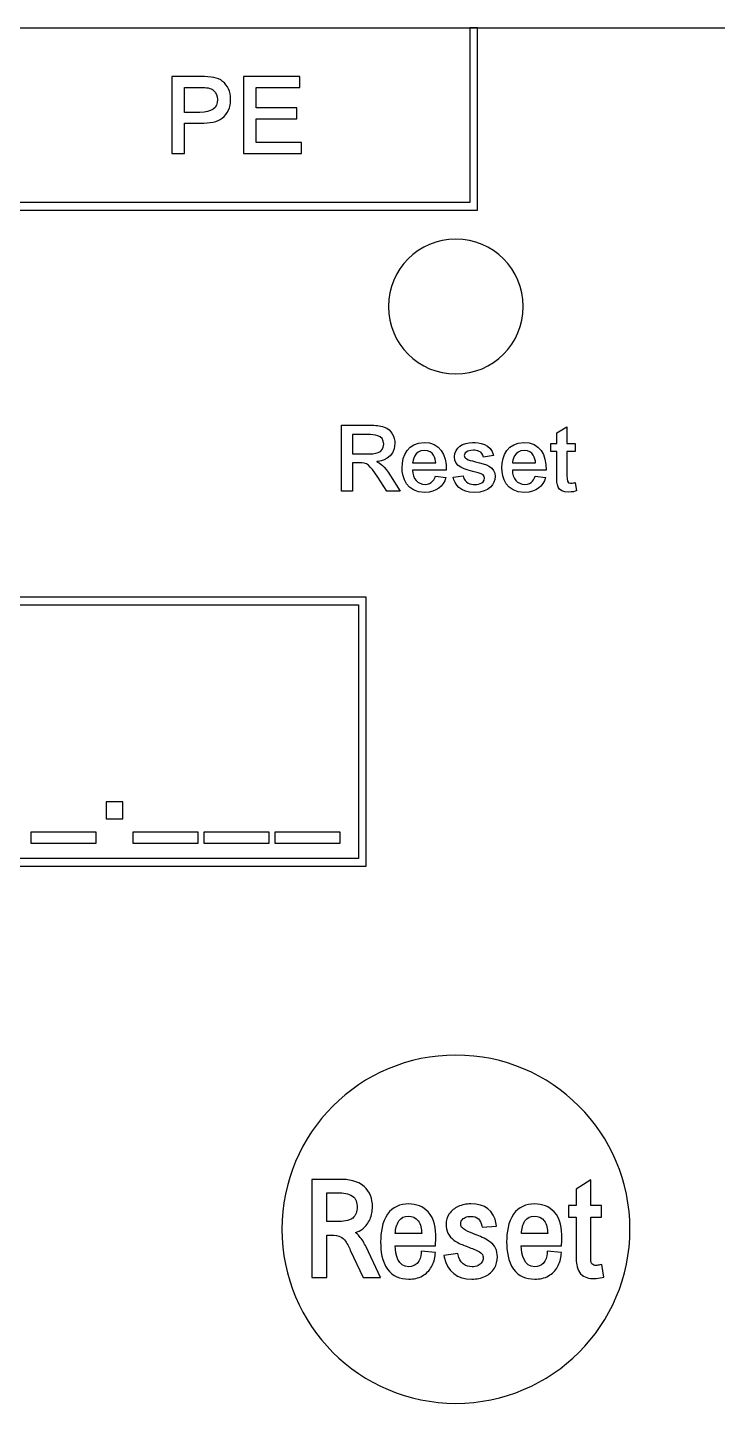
# Model space of a CAD drawing. Header units: millimetres. Extents: x 2151 to 5908, y -441 to 3322.
# Drawn here: x 3424.85 to 3440.69, y 3050.48 to 3082.58 of the extents above; entities that cross this region are included whole.
import ezdxf

# ---------------------------------------------------------------- set-up
doc = ezdxf.new("R2010")
doc.units = ezdxf.units.MM
doc.layers.add('Beschriftung', color=7, linetype='Continuous')
doc.layers.add('Gehäuse', color=7, linetype='Continuous')

# ---------------------------------------------------------------- blocks, each defined once
blk = doc.blocks.new('Gehäuse_6_TE')
at = {"layer": 'Gehäuse'}
blk.add_lwpolyline([(2.5, 66.5), (105.5, 66.5), (105.5, 24.5), (2.5, 24.5)], close=True, dxfattribs=at)
blk = doc.blocks.new('STC-0960.01')
at = {"layer": 'Beschriftung'}
for points, knots in [([(28.755, 66.5), (28.755, 66.5), (28.755, 62.312), (28.755, 62.312), (28.755, 62.312), (28.755, 62.312), (2.8, 62.312), (2.8, 62.312), (2.8, 62.312), (2.8, 62.312), (2.8, 62.488), (2.8, 62.488), (2.8, 62.488), (2.8, 62.488), (28.578, 62.488), (28.578, 62.488), (28.578, 62.488), (28.578, 62.488), (28.578, 66.5), (28.578, 66.5), (28.578, 66.5), (28.578, 66.5), (28.755, 66.5), (28.755, 66.5)], [0, 0, 0, 0, 0.142857, 0.142857, 0.142857, 0.142857, 0.285714, 0.285714, 0.285714, 0.285714, 0.428571, 0.428571, 0.428571, 0.428571, 0.571429, 0.571429, 0.571429, 0.571429, 0.714286, 0.714286, 0.714286, 0.714286, 1, 1, 1, 1]), ([(22.901, 65.273), (22.958, 65.227), (23.003, 65.169), (23.035, 65.099), (23.035, 65.099), (23.068, 65.029), (23.084, 64.948), (23.084, 64.856), (23.084, 64.856), (23.084, 64.673), (23.019, 64.53), (22.891, 64.428), (22.891, 64.428), (22.835, 64.384), (22.765, 64.353), (22.68, 64.336), (22.68, 64.336), (22.595, 64.318), (22.498, 64.31), (22.39, 64.31), (22.39, 64.31), (22.39, 64.31), (22.024, 64.31), (22.024, 64.31), (22.024, 64.31), (22.024, 64.31), (22.024, 63.616), (22.024, 63.616), (22.024, 63.616), (22.024, 63.616), (21.733, 63.616), (21.733, 63.616), (21.733, 63.616), (21.733, 63.616), (21.733, 65.384), (21.733, 65.384), (21.733, 65.384), (21.733, 65.384), (22.395, 65.384), (22.395, 65.384), (22.395, 65.384), (22.518, 65.384), (22.619, 65.377), (22.698, 65.363), (22.698, 65.363), (22.777, 65.349), (22.845, 65.319), (22.901, 65.273)], [0, 0, 0, 0, 0.076923, 0.076923, 0.076923, 0.076923, 0.153846, 0.153846, 0.153846, 0.153846, 0.230769, 0.230769, 0.230769, 0.230769, 0.307692, 0.307692, 0.307692, 0.307692, 0.384615, 0.384615, 0.384615, 0.384615, 0.461538, 0.461538, 0.461538, 0.461538, 0.538462, 0.538462, 0.538462, 0.538462, 0.615385, 0.615385, 0.615385, 0.615385, 0.692308, 0.692308, 0.692308, 0.692308, 0.769231, 0.769231, 0.769231, 0.769231, 0.846154, 0.846154, 0.846154, 0.846154, 1, 1, 1, 1]), ([(24.674, 65.135), (24.674, 65.135), (23.671, 65.135), (23.671, 65.135), (23.671, 65.135), (23.671, 65.135), (23.671, 64.663), (23.671, 64.663), (23.671, 64.663), (23.671, 64.663), (24.607, 64.663), (24.607, 64.663), (24.607, 64.663), (24.607, 64.663), (24.607, 64.414), (24.607, 64.414), (24.607, 64.414), (24.607, 64.414), (23.671, 64.414), (23.671, 64.414), (23.671, 64.414), (23.671, 64.414), (23.671, 63.865), (23.671, 63.865), (23.671, 63.865), (23.671, 63.865), (24.711, 63.865), (24.711, 63.865), (24.711, 63.865), (24.711, 63.865), (24.711, 63.616), (24.711, 63.616), (24.711, 63.616), (24.711, 63.616), (23.38, 63.616), (23.38, 63.616), (23.38, 63.616), (23.38, 63.616), (23.38, 65.384), (23.38, 65.384), (23.38, 65.384), (23.38, 65.384), (24.674, 65.384), (24.674, 65.384), (24.674, 65.384), (24.674, 65.384), (24.674, 65.135), (24.674, 65.135)], [0, 0, 0, 0, 0.076923, 0.076923, 0.076923, 0.076923, 0.153846, 0.153846, 0.153846, 0.153846, 0.230769, 0.230769, 0.230769, 0.230769, 0.307692, 0.307692, 0.307692, 0.307692, 0.384615, 0.384615, 0.384615, 0.384615, 0.461538, 0.461538, 0.461538, 0.461538, 0.538462, 0.538462, 0.538462, 0.538462, 0.615385, 0.615385, 0.615385, 0.615385, 0.692308, 0.692308, 0.692308, 0.692308, 0.769231, 0.769231, 0.769231, 0.769231, 0.846154, 0.846154, 0.846154, 0.846154, 1, 1, 1, 1]), ([(22.782, 64.853), (22.782, 64.942), (22.753, 65.013), (22.693, 65.065), (22.693, 65.065), (22.66, 65.093), (22.62, 65.112), (22.571, 65.121), (22.571, 65.121), (22.523, 65.13), (22.465, 65.135), (22.397, 65.135), (22.397, 65.135), (22.397, 65.135), (22.024, 65.135), (22.024, 65.135), (22.024, 65.135), (22.024, 65.135), (22.024, 64.559), (22.024, 64.559), (22.024, 64.559), (22.024, 64.559), (22.38, 64.559), (22.38, 64.559), (22.38, 64.559), (22.648, 64.559), (22.782, 64.657), (22.782, 64.853)], [0, 0, 0, 0, 0.125, 0.125, 0.125, 0.125, 0.25, 0.25, 0.25, 0.25, 0.375, 0.375, 0.375, 0.375, 0.5, 0.5, 0.5, 0.5, 0.625, 0.625, 0.625, 0.625, 0.75, 0.75, 0.75, 0.75, 1, 1, 1, 1]), ([(28.26, 61.65), (29.115, 61.65), (29.81, 60.956), (29.81, 60.1), (29.81, 60.1), (29.81, 59.244), (29.115, 58.55), (28.26, 58.55), (28.26, 58.55), (27.404, 58.55), (26.71, 59.244), (26.71, 60.1), (26.71, 60.1), (26.71, 60.956), (27.404, 61.65), (28.26, 61.65)], [0, 0, 0, 0, 0.2, 0.2, 0.2, 0.2, 0.4, 0.4, 0.4, 0.4, 0.6, 0.6, 0.6, 0.6, 1, 1, 1, 1]), ([(25.634, 55.855), (25.634, 55.855), (25.884, 55.855), (25.884, 55.855), (25.884, 55.855), (25.884, 55.855), (25.884, 56.509), (25.884, 56.509), (25.884, 56.509), (25.884, 56.509), (26.036, 56.509), (26.036, 56.509), (26.036, 56.509), (26.229, 56.509), (26.269, 56.475), (26.466, 56.177), (26.466, 56.177), (26.466, 56.177), (26.678, 55.855), (26.678, 55.855), (26.678, 55.855), (26.678, 55.855), (26.983, 55.855), (26.983, 55.855), (26.983, 55.855), (26.983, 55.855), (26.756, 56.213), (26.756, 56.213), (26.756, 56.213), (26.608, 56.448), (26.521, 56.494), (26.445, 56.532), (26.445, 56.532), (26.445, 56.532), (26.445, 56.537), (26.445, 56.537), (26.445, 56.537), (26.521, 56.545), (26.86, 56.596), (26.86, 56.952), (26.86, 56.952), (26.86, 57.106), (26.782, 57.269), (26.616, 57.33), (26.616, 57.33), (26.509, 57.371), (26.413, 57.371), (26.293, 57.371), (26.293, 57.371), (26.293, 57.371), (25.634, 57.371), (25.634, 57.371), (25.634, 57.371), (25.634, 57.371), (25.634, 55.855), (25.634, 55.855)], [0, 0, 0, 0, 0.066667, 0.066667, 0.066667, 0.066667, 0.133333, 0.133333, 0.133333, 0.133333, 0.2, 0.2, 0.2, 0.2, 0.266667, 0.266667, 0.266667, 0.266667, 0.333333, 0.333333, 0.333333, 0.333333, 0.4, 0.4, 0.4, 0.4, 0.466667, 0.466667, 0.466667, 0.466667, 0.533333, 0.533333, 0.533333, 0.533333, 0.6, 0.6, 0.6, 0.6, 0.666667, 0.666667, 0.666667, 0.666667, 0.733333, 0.733333, 0.733333, 0.733333, 0.8, 0.8, 0.8, 0.8, 0.866667, 0.866667, 0.866667, 0.866667, 1, 1, 1, 1]), ([(25.884, 57.157), (25.884, 57.157), (26.25, 57.157), (26.25, 57.157), (26.25, 57.157), (26.369, 57.157), (26.602, 57.157), (26.602, 56.937), (26.602, 56.937), (26.602, 56.723), (26.392, 56.714), (26.221, 56.714), (26.221, 56.714), (26.221, 56.714), (25.884, 56.714), (25.884, 56.714), (25.884, 56.714), (25.884, 56.714), (25.884, 57.157), (25.884, 57.157)], [0, 0, 0, 0, 0.166667, 0.166667, 0.166667, 0.166667, 0.333333, 0.333333, 0.333333, 0.333333, 0.5, 0.5, 0.5, 0.5, 0.666667, 0.666667, 0.666667, 0.666667, 1, 1, 1, 1]), ([(30.814, 57.339), (30.814, 57.339), (30.579, 57.199), (30.579, 57.199), (30.579, 57.199), (30.579, 57.199), (30.579, 56.952), (30.579, 56.952), (30.579, 56.952), (30.579, 56.952), (30.443, 56.952), (30.443, 56.952), (30.443, 56.952), (30.443, 56.952), (30.443, 56.767), (30.443, 56.767), (30.443, 56.767), (30.443, 56.767), (30.579, 56.767), (30.579, 56.767), (30.579, 56.767), (30.579, 56.767), (30.579, 56.209), (30.579, 56.209), (30.579, 56.209), (30.579, 56.005), (30.579, 55.836), (30.854, 55.836), (30.854, 55.836), (30.943, 55.836), (30.994, 55.853), (31.03, 55.866), (31.03, 55.866), (31.03, 55.866), (31.004, 56.058), (31.004, 56.058), (31.004, 56.058), (30.985, 56.052), (30.945, 56.039), (30.898, 56.039), (30.898, 56.039), (30.814, 56.039), (30.814, 56.099), (30.814, 56.221), (30.814, 56.221), (30.814, 56.221), (30.814, 56.767), (30.814, 56.767), (30.814, 56.767), (30.814, 56.767), (31.006, 56.767), (31.006, 56.767), (31.006, 56.767), (31.006, 56.767), (31.006, 56.952), (31.006, 56.952), (31.006, 56.952), (31.006, 56.952), (30.814, 56.952), (30.814, 56.952), (30.814, 56.952), (30.814, 56.952), (30.814, 57.339), (30.814, 57.339)], [0, 0, 0, 0, 0.058824, 0.058824, 0.058824, 0.058824, 0.117647, 0.117647, 0.117647, 0.117647, 0.176471, 0.176471, 0.176471, 0.176471, 0.235294, 0.235294, 0.235294, 0.235294, 0.294118, 0.294118, 0.294118, 0.294118, 0.352941, 0.352941, 0.352941, 0.352941, 0.411765, 0.411765, 0.411765, 0.411765, 0.470588, 0.470588, 0.470588, 0.470588, 0.529412, 0.529412, 0.529412, 0.529412, 0.588235, 0.588235, 0.588235, 0.588235, 0.647059, 0.647059, 0.647059, 0.647059, 0.705882, 0.705882, 0.705882, 0.705882, 0.764706, 0.764706, 0.764706, 0.764706, 0.823529, 0.823529, 0.823529, 0.823529, 0.882353, 0.882353, 0.882353, 0.882353, 1, 1, 1, 1]), ([(28.041, 56.338), (28.049, 56.702), (27.895, 56.977), (27.529, 56.977), (27.529, 56.977), (27.167, 56.977), (27.025, 56.676), (27.025, 56.397), (27.025, 56.397), (27.025, 56.17), (27.12, 55.829), (27.548, 55.829), (27.548, 55.829), (27.819, 55.829), (27.971, 55.972), (28.03, 56.17), (28.03, 56.17), (28.03, 56.17), (27.793, 56.206), (27.793, 56.206), (27.793, 56.206), (27.77, 56.137), (27.719, 56.014), (27.554, 56.014), (27.554, 56.014), (27.376, 56.014), (27.273, 56.149), (27.266, 56.338), (27.266, 56.338), (27.266, 56.338), (28.041, 56.338), (28.041, 56.338)], [0, 0, 0, 0, 0.111111, 0.111111, 0.111111, 0.111111, 0.222222, 0.222222, 0.222222, 0.222222, 0.333333, 0.333333, 0.333333, 0.333333, 0.444444, 0.444444, 0.444444, 0.444444, 0.555556, 0.555556, 0.555556, 0.555556, 0.666667, 0.666667, 0.666667, 0.666667, 0.777778, 0.777778, 0.777778, 0.777778, 1, 1, 1, 1]), ([(29.123, 56.676), (29.07, 56.952), (28.79, 56.977), (28.644, 56.977), (28.644, 56.977), (28.424, 56.977), (28.231, 56.863), (28.231, 56.649), (28.231, 56.649), (28.231, 56.416), (28.433, 56.359), (28.771, 56.28), (28.771, 56.28), (28.89, 56.253), (28.921, 56.215), (28.921, 56.16), (28.921, 56.16), (28.921, 56.014), (28.723, 56.01), (28.689, 56.01), (28.689, 56.01), (28.608, 56.01), (28.46, 56.033), (28.43, 56.213), (28.43, 56.213), (28.43, 56.213), (28.198, 56.177), (28.198, 56.177), (28.198, 56.177), (28.229, 56.016), (28.361, 55.829), (28.691, 55.829), (28.691, 55.829), (29.032, 55.829), (29.163, 56.022), (29.163, 56.194), (29.163, 56.194), (29.163, 56.416), (28.97, 56.475), (28.712, 56.535), (28.712, 56.535), (28.517, 56.579), (28.454, 56.609), (28.454, 56.678), (28.454, 56.678), (28.454, 56.78), (28.598, 56.797), (28.667, 56.797), (28.667, 56.797), (28.737, 56.797), (28.873, 56.78), (28.898, 56.638), (28.898, 56.638), (28.898, 56.638), (29.123, 56.676), (29.123, 56.676)], [0, 0, 0, 0, 0.066667, 0.066667, 0.066667, 0.066667, 0.133333, 0.133333, 0.133333, 0.133333, 0.2, 0.2, 0.2, 0.2, 0.266667, 0.266667, 0.266667, 0.266667, 0.333333, 0.333333, 0.333333, 0.333333, 0.4, 0.4, 0.4, 0.4, 0.466667, 0.466667, 0.466667, 0.466667, 0.533333, 0.533333, 0.533333, 0.533333, 0.6, 0.6, 0.6, 0.6, 0.666667, 0.666667, 0.666667, 0.666667, 0.733333, 0.733333, 0.733333, 0.733333, 0.8, 0.8, 0.8, 0.8, 0.866667, 0.866667, 0.866667, 0.866667, 1, 1, 1, 1]), ([(30.333, 56.338), (30.342, 56.702), (30.187, 56.977), (29.821, 56.977), (29.821, 56.977), (29.459, 56.977), (29.317, 56.676), (29.317, 56.397), (29.317, 56.397), (29.317, 56.17), (29.413, 55.829), (29.84, 55.829), (29.84, 55.829), (30.111, 55.829), (30.263, 55.972), (30.323, 56.17), (30.323, 56.17), (30.323, 56.17), (30.086, 56.206), (30.086, 56.206), (30.086, 56.206), (30.062, 56.137), (30.012, 56.014), (29.847, 56.014), (29.847, 56.014), (29.669, 56.014), (29.565, 56.149), (29.559, 56.338), (29.559, 56.338), (29.559, 56.338), (30.333, 56.338), (30.333, 56.338)], [0, 0, 0, 0, 0.111111, 0.111111, 0.111111, 0.111111, 0.222222, 0.222222, 0.222222, 0.222222, 0.333333, 0.333333, 0.333333, 0.333333, 0.444444, 0.444444, 0.444444, 0.444444, 0.555556, 0.555556, 0.555556, 0.555556, 0.666667, 0.666667, 0.666667, 0.666667, 0.777778, 0.777778, 0.777778, 0.777778, 1, 1, 1, 1]), ([(27.266, 56.505), (27.27, 56.554), (27.304, 56.793), (27.537, 56.793), (27.537, 56.793), (27.755, 56.793), (27.793, 56.602), (27.8, 56.505), (27.8, 56.505), (27.8, 56.505), (27.266, 56.505), (27.266, 56.505)], [0, 0, 0, 0, 0.25, 0.25, 0.25, 0.25, 0.5, 0.5, 0.5, 0.5, 1, 1, 1, 1]), ([(29.559, 56.505), (29.563, 56.554), (29.597, 56.793), (29.83, 56.793), (29.83, 56.793), (30.048, 56.793), (30.086, 56.602), (30.092, 56.505), (30.092, 56.505), (30.092, 56.505), (29.559, 56.505), (29.559, 56.505)], [0, 0, 0, 0, 0.25, 0.25, 0.25, 0.25, 0.5, 0.5, 0.5, 0.5, 1, 1, 1, 1]), ([(9.11, 53.419), (9.11, 53.419), (26.198, 53.419), (26.198, 53.419), (26.198, 53.419), (26.198, 53.419), (26.198, 47.243), (26.198, 47.243), (26.198, 47.243), (26.198, 47.243), (9.022, 47.243), (9.022, 47.243), (9.022, 47.243), (9.022, 47.243), (9.022, 53.419), (9.022, 53.419), (9.022, 53.419), (9.022, 53.419), (9.11, 53.419), (9.11, 53.419)], [0, 0, 0, 0, 0.166667, 0.166667, 0.166667, 0.166667, 0.333333, 0.333333, 0.333333, 0.333333, 0.5, 0.5, 0.5, 0.5, 0.666667, 0.666667, 0.666667, 0.666667, 1, 1, 1, 1]), ([(26.022, 53.243), (26.022, 53.243), (9.198, 53.243), (9.198, 53.243), (9.198, 53.243), (9.198, 53.243), (9.198, 47.419), (9.198, 47.419), (9.198, 47.419), (9.198, 47.419), (26.022, 47.419), (26.022, 47.419), (26.022, 47.419), (26.022, 47.419), (26.022, 53.243), (26.022, 53.243)], [0, 0, 0, 0, 0.2, 0.2, 0.2, 0.2, 0.4, 0.4, 0.4, 0.4, 0.6, 0.6, 0.6, 0.6, 1, 1, 1, 1]), ([(20.22, 48.331), (20.22, 48.331), (20.22, 48.718), (20.22, 48.718), (20.22, 48.718), (20.22, 48.718), (20.607, 48.718), (20.607, 48.718), (20.607, 48.718), (20.607, 48.718), (20.607, 48.331), (20.607, 48.331), (20.607, 48.331), (20.607, 48.331), (20.22, 48.331), (20.22, 48.331)], [0, 0, 0, 0, 0.2, 0.2, 0.2, 0.2, 0.4, 0.4, 0.4, 0.4, 0.6, 0.6, 0.6, 0.6, 1, 1, 1, 1]), ([(18.491, 47.773), (18.491, 47.773), (18.491, 48.024), (18.491, 48.024), (18.491, 48.024), (18.491, 48.024), (19.991, 48.024), (19.991, 48.024), (19.991, 48.024), (19.991, 48.024), (19.991, 47.773), (19.991, 47.773), (19.991, 47.773), (19.991, 47.773), (18.491, 47.773), (18.491, 47.773)], [0, 0, 0, 0, 0.2, 0.2, 0.2, 0.2, 0.4, 0.4, 0.4, 0.4, 0.6, 0.6, 0.6, 0.6, 1, 1, 1, 1]), ([(20.836, 47.773), (20.836, 47.773), (20.836, 48.024), (20.836, 48.024), (20.836, 48.024), (20.836, 48.024), (22.336, 48.024), (22.336, 48.024), (22.336, 48.024), (22.336, 48.024), (22.336, 47.773), (22.336, 47.773), (22.336, 47.773), (22.336, 47.773), (20.836, 47.773), (20.836, 47.773)], [0, 0, 0, 0, 0.2, 0.2, 0.2, 0.2, 0.4, 0.4, 0.4, 0.4, 0.6, 0.6, 0.6, 0.6, 1, 1, 1, 1]), ([(22.467, 47.773), (22.467, 47.773), (22.467, 48.024), (22.467, 48.024), (22.467, 48.024), (22.467, 48.024), (23.967, 48.024), (23.967, 48.024), (23.967, 48.024), (23.967, 48.024), (23.967, 47.773), (23.967, 47.773), (23.967, 47.773), (23.967, 47.773), (22.467, 47.773), (22.467, 47.773)], [0, 0, 0, 0, 0.2, 0.2, 0.2, 0.2, 0.4, 0.4, 0.4, 0.4, 0.6, 0.6, 0.6, 0.6, 1, 1, 1, 1]), ([(24.098, 47.773), (24.098, 47.773), (24.098, 48.024), (24.098, 48.024), (24.098, 48.024), (24.098, 48.024), (25.598, 48.024), (25.598, 48.024), (25.598, 48.024), (25.598, 48.024), (25.598, 47.773), (25.598, 47.773), (25.598, 47.773), (25.598, 47.773), (24.098, 47.773), (24.098, 47.773)], [0, 0, 0, 0, 0.2, 0.2, 0.2, 0.2, 0.4, 0.4, 0.4, 0.4, 0.6, 0.6, 0.6, 0.6, 1, 1, 1, 1]), ([(28.261, 42.902), (30.47, 42.902), (32.262, 41.111), (32.262, 38.902), (32.262, 38.902), (32.262, 36.693), (30.47, 34.902), (28.261, 34.902), (28.261, 34.902), (26.053, 34.902), (24.262, 36.693), (24.262, 38.902), (24.262, 38.902), (24.262, 41.111), (26.053, 42.902), (28.261, 42.902)], [0, 0, 0, 0, 0.2, 0.2, 0.2, 0.2, 0.4, 0.4, 0.4, 0.4, 0.6, 0.6, 0.6, 0.6, 1, 1, 1, 1]), ([(25.951, 38.823), (25.984, 38.8), (26.014, 38.772), (26.04, 38.742), (26.04, 38.742), (26.106, 38.671), (26.156, 38.582), (26.196, 38.495), (26.196, 38.495), (26.196, 38.495), (26.528, 37.792), (26.528, 37.792), (26.528, 37.792), (26.528, 37.792), (26.13, 37.792), (26.13, 37.792), (26.13, 37.792), (26.13, 37.792), (25.834, 38.423), (25.834, 38.423), (25.834, 38.423), (25.799, 38.499), (25.754, 38.592), (25.701, 38.657), (25.701, 38.657), (25.666, 38.698), (25.624, 38.73), (25.572, 38.745), (25.572, 38.745), (25.501, 38.766), (25.412, 38.769), (25.34, 38.769), (25.34, 38.769), (25.34, 38.769), (25.298, 38.769), (25.298, 38.769), (25.298, 38.769), (25.298, 38.769), (25.298, 37.792), (25.298, 37.792), (25.298, 37.792), (25.298, 37.792), (24.951, 37.792), (24.951, 37.792), (24.951, 37.792), (24.951, 37.792), (24.951, 40.048), (24.951, 40.048), (24.951, 40.048), (24.951, 40.048), (25.596, 40.048), (25.596, 40.048), (25.596, 40.048), (25.789, 40.048), (26.001, 40.014), (26.151, 39.883), (26.151, 39.883), (26.289, 39.763), (26.344, 39.602), (26.344, 39.421), (26.344, 39.421), (26.344, 39.322), (26.327, 39.224), (26.288, 39.133), (26.288, 39.133), (26.25, 39.045), (26.194, 38.971), (26.119, 38.912), (26.119, 38.912), (26.068, 38.872), (26.012, 38.843), (25.951, 38.823)], [0, 0, 0, 0, 0.052632, 0.052632, 0.052632, 0.052632, 0.105263, 0.105263, 0.105263, 0.105263, 0.157895, 0.157895, 0.157895, 0.157895, 0.210526, 0.210526, 0.210526, 0.210526, 0.263158, 0.263158, 0.263158, 0.263158, 0.315789, 0.315789, 0.315789, 0.315789, 0.368421, 0.368421, 0.368421, 0.368421, 0.421053, 0.421053, 0.421053, 0.421053, 0.473684, 0.473684, 0.473684, 0.473684, 0.526316, 0.526316, 0.526316, 0.526316, 0.578947, 0.578947, 0.578947, 0.578947, 0.631579, 0.631579, 0.631579, 0.631579, 0.684211, 0.684211, 0.684211, 0.684211, 0.736842, 0.736842, 0.736842, 0.736842, 0.789474, 0.789474, 0.789474, 0.789474, 0.842105, 0.842105, 0.842105, 0.842105, 0.894737, 0.894737, 0.894737, 0.894737, 1, 1, 1, 1]), ([(31.359, 39.177), (31.359, 39.177), (31.359, 38.252), (31.359, 38.252), (31.359, 38.252), (31.359, 38.208), (31.363, 38.144), (31.387, 38.106), (31.387, 38.106), (31.406, 38.076), (31.449, 38.071), (31.481, 38.071), (31.481, 38.071), (31.51, 38.071), (31.543, 38.077), (31.571, 38.083), (31.571, 38.083), (31.571, 38.083), (31.612, 38.092), (31.612, 38.092), (31.612, 38.092), (31.612, 38.092), (31.661, 37.804), (31.661, 37.804), (31.661, 37.804), (31.661, 37.804), (31.626, 37.795), (31.626, 37.795), (31.626, 37.795), (31.564, 37.778), (31.501, 37.768), (31.438, 37.768), (31.438, 37.768), (31.325, 37.768), (31.209, 37.793), (31.129, 37.88), (31.129, 37.88), (31.049, 37.968), (31.028, 38.098), (31.028, 38.213), (31.028, 38.213), (31.028, 38.213), (31.028, 39.177), (31.028, 39.177), (31.028, 39.177), (31.028, 39.177), (30.846, 39.177), (30.846, 39.177), (30.846, 39.177), (30.846, 39.177), (30.846, 39.45), (30.846, 39.45), (30.846, 39.45), (30.846, 39.45), (31.028, 39.45), (31.028, 39.45), (31.028, 39.45), (31.028, 39.45), (31.028, 39.824), (31.028, 39.824), (31.028, 39.824), (31.028, 39.824), (31.359, 40.036), (31.359, 40.036), (31.359, 40.036), (31.359, 40.036), (31.359, 39.45), (31.359, 39.45), (31.359, 39.45), (31.359, 39.45), (31.611, 39.45), (31.611, 39.45), (31.611, 39.45), (31.611, 39.45), (31.611, 39.177), (31.611, 39.177), (31.611, 39.177), (31.611, 39.177), (31.359, 39.177), (31.359, 39.177)], [0, 0, 0, 0, 0.047619, 0.047619, 0.047619, 0.047619, 0.095238, 0.095238, 0.095238, 0.095238, 0.142857, 0.142857, 0.142857, 0.142857, 0.190476, 0.190476, 0.190476, 0.190476, 0.238095, 0.238095, 0.238095, 0.238095, 0.285714, 0.285714, 0.285714, 0.285714, 0.333333, 0.333333, 0.333333, 0.333333, 0.380952, 0.380952, 0.380952, 0.380952, 0.428571, 0.428571, 0.428571, 0.428571, 0.47619, 0.47619, 0.47619, 0.47619, 0.52381, 0.52381, 0.52381, 0.52381, 0.571429, 0.571429, 0.571429, 0.571429, 0.619048, 0.619048, 0.619048, 0.619048, 0.666667, 0.666667, 0.666667, 0.666667, 0.714286, 0.714286, 0.714286, 0.714286, 0.761905, 0.761905, 0.761905, 0.761905, 0.809524, 0.809524, 0.809524, 0.809524, 0.857143, 0.857143, 0.857143, 0.857143, 0.904762, 0.904762, 0.904762, 0.904762, 1, 1, 1, 1]), ([(25.298, 39.738), (25.298, 39.738), (25.298, 39.079), (25.298, 39.079), (25.298, 39.079), (25.298, 39.079), (25.549, 39.079), (25.549, 39.079), (25.549, 39.079), (25.657, 39.079), (25.801, 39.091), (25.89, 39.159), (25.89, 39.159), (25.969, 39.219), (25.991, 39.315), (25.991, 39.409), (25.991, 39.409), (25.991, 39.505), (25.97, 39.606), (25.885, 39.663), (25.885, 39.663), (25.794, 39.724), (25.668, 39.738), (25.56, 39.738), (25.56, 39.738), (25.56, 39.738), (25.298, 39.738), (25.298, 39.738)], [0, 0, 0, 0, 0.125, 0.125, 0.125, 0.125, 0.25, 0.25, 0.25, 0.25, 0.375, 0.375, 0.375, 0.375, 0.5, 0.5, 0.5, 0.5, 0.625, 0.625, 0.625, 0.625, 0.75, 0.75, 0.75, 0.75, 1, 1, 1, 1]), ([(26.867, 38.522), (26.875, 38.315), (26.923, 38.039), (27.179, 38.039), (27.179, 38.039), (27.254, 38.039), (27.318, 38.063), (27.371, 38.117), (27.371, 38.117), (27.432, 38.18), (27.455, 38.269), (27.461, 38.354), (27.461, 38.354), (27.461, 38.354), (27.464, 38.395), (27.464, 38.395), (27.464, 38.395), (27.464, 38.395), (27.791, 38.365), (27.791, 38.365), (27.791, 38.365), (27.791, 38.365), (27.787, 38.325), (27.787, 38.325), (27.787, 38.325), (27.778, 38.223), (27.75, 38.126), (27.7, 38.036), (27.7, 38.036), (27.651, 37.949), (27.582, 37.881), (27.495, 37.831), (27.495, 37.831), (27.398, 37.776), (27.289, 37.756), (27.179, 37.756), (27.179, 37.756), (26.98, 37.756), (26.806, 37.82), (26.688, 37.986), (26.688, 37.986), (26.563, 38.162), (26.531, 38.398), (26.531, 38.61), (26.531, 38.61), (26.531, 38.826), (26.564, 39.067), (26.691, 39.248), (26.691, 39.248), (26.807, 39.414), (26.978, 39.483), (27.177, 39.483), (27.177, 39.483), (27.352, 39.483), (27.504, 39.426), (27.625, 39.299), (27.625, 39.299), (27.769, 39.147), (27.799, 38.903), (27.799, 38.703), (27.799, 38.703), (27.799, 38.655), (27.797, 38.608), (27.795, 38.561), (27.795, 38.561), (27.795, 38.561), (27.793, 38.522), (27.793, 38.522), (27.793, 38.522), (27.793, 38.522), (26.867, 38.522), (26.867, 38.522)], [0, 0, 0, 0, 0.052632, 0.052632, 0.052632, 0.052632, 0.105263, 0.105263, 0.105263, 0.105263, 0.157895, 0.157895, 0.157895, 0.157895, 0.210526, 0.210526, 0.210526, 0.210526, 0.263158, 0.263158, 0.263158, 0.263158, 0.315789, 0.315789, 0.315789, 0.315789, 0.368421, 0.368421, 0.368421, 0.368421, 0.421053, 0.421053, 0.421053, 0.421053, 0.473684, 0.473684, 0.473684, 0.473684, 0.526316, 0.526316, 0.526316, 0.526316, 0.578947, 0.578947, 0.578947, 0.578947, 0.631579, 0.631579, 0.631579, 0.631579, 0.684211, 0.684211, 0.684211, 0.684211, 0.736842, 0.736842, 0.736842, 0.736842, 0.789474, 0.789474, 0.789474, 0.789474, 0.842105, 0.842105, 0.842105, 0.842105, 0.894737, 0.894737, 0.894737, 0.894737, 1, 1, 1, 1]), ([(28.609, 39.197), (28.563, 39.197), (28.514, 39.191), (28.471, 39.171), (28.471, 39.171), (28.441, 39.157), (28.413, 39.137), (28.396, 39.109), (28.396, 39.109), (28.38, 39.084), (28.372, 39.058), (28.372, 39.029), (28.372, 39.029), (28.372, 39.002), (28.378, 38.975), (28.394, 38.952), (28.394, 38.952), (28.414, 38.922), (28.456, 38.895), (28.486, 38.878), (28.486, 38.878), (28.555, 38.84), (28.634, 38.808), (28.708, 38.781), (28.708, 38.781), (28.812, 38.742), (28.929, 38.694), (29.02, 38.631), (29.02, 38.631), (29.082, 38.59), (29.142, 38.535), (29.174, 38.468), (29.174, 38.468), (29.204, 38.405), (29.214, 38.336), (29.214, 38.267), (29.214, 38.267), (29.214, 38.174), (29.192, 38.086), (29.145, 38.006), (29.145, 38.006), (29.096, 37.924), (29.025, 37.863), (28.941, 37.821), (28.941, 37.821), (28.844, 37.773), (28.736, 37.756), (28.629, 37.756), (28.629, 37.756), (28.287, 37.756), (28.071, 37.923), (27.993, 38.257), (27.993, 38.257), (27.993, 38.257), (27.984, 38.299), (27.984, 38.299), (27.984, 38.299), (27.984, 38.299), (28.306, 38.348), (28.306, 38.348), (28.306, 38.348), (28.306, 38.348), (28.313, 38.311), (28.313, 38.311), (28.313, 38.311), (28.329, 38.231), (28.363, 38.157), (28.429, 38.108), (28.429, 38.108), (28.49, 38.062), (28.558, 38.039), (28.634, 38.039), (28.634, 38.039), (28.682, 38.039), (28.729, 38.047), (28.773, 38.068), (28.773, 38.068), (28.808, 38.085), (28.838, 38.109), (28.859, 38.142), (28.859, 38.142), (28.879, 38.173), (28.888, 38.206), (28.888, 38.242), (28.888, 38.242), (28.888, 38.278), (28.88, 38.312), (28.855, 38.34), (28.855, 38.34), (28.826, 38.373), (28.783, 38.397), (28.743, 38.415), (28.743, 38.415), (28.655, 38.454), (28.561, 38.488), (28.471, 38.522), (28.471, 38.522), (28.383, 38.554), (28.292, 38.595), (28.216, 38.651), (28.216, 38.651), (28.159, 38.694), (28.108, 38.747), (28.078, 38.812), (28.078, 38.812), (28.048, 38.876), (28.037, 38.945), (28.037, 39.015), (28.037, 39.015), (28.037, 39.102), (28.061, 39.183), (28.11, 39.255), (28.11, 39.255), (28.161, 39.33), (28.231, 39.385), (28.312, 39.423), (28.312, 39.423), (28.404, 39.466), (28.505, 39.483), (28.606, 39.483), (28.606, 39.483), (28.925, 39.483), (29.141, 39.344), (29.186, 39.017), (29.186, 39.017), (29.186, 39.017), (29.192, 38.976), (29.192, 38.976), (29.192, 38.976), (29.192, 38.976), (28.863, 38.946), (28.863, 38.946), (28.863, 38.946), (28.863, 38.946), (28.856, 38.982), (28.856, 38.982), (28.856, 38.982), (28.831, 39.124), (28.755, 39.197), (28.609, 39.197)], [0, 0, 0, 0, 0.027778, 0.027778, 0.027778, 0.027778, 0.055556, 0.055556, 0.055556, 0.055556, 0.083333, 0.083333, 0.083333, 0.083333, 0.111111, 0.111111, 0.111111, 0.111111, 0.138889, 0.138889, 0.138889, 0.138889, 0.166667, 0.166667, 0.166667, 0.166667, 0.194444, 0.194444, 0.194444, 0.194444, 0.222222, 0.222222, 0.222222, 0.222222, 0.25, 0.25, 0.25, 0.25, 0.277778, 0.277778, 0.277778, 0.277778, 0.305556, 0.305556, 0.305556, 0.305556, 0.333333, 0.333333, 0.333333, 0.333333, 0.361111, 0.361111, 0.361111, 0.361111, 0.388889, 0.388889, 0.388889, 0.388889, 0.416667, 0.416667, 0.416667, 0.416667, 0.444444, 0.444444, 0.444444, 0.444444, 0.472222, 0.472222, 0.472222, 0.472222, 0.5, 0.5, 0.5, 0.5, 0.527778, 0.527778, 0.527778, 0.527778, 0.555556, 0.555556, 0.555556, 0.555556, 0.583333, 0.583333, 0.583333, 0.583333, 0.611111, 0.611111, 0.611111, 0.611111, 0.638889, 0.638889, 0.638889, 0.638889, 0.666667, 0.666667, 0.666667, 0.666667, 0.694444, 0.694444, 0.694444, 0.694444, 0.722222, 0.722222, 0.722222, 0.722222, 0.75, 0.75, 0.75, 0.75, 0.777778, 0.777778, 0.777778, 0.777778, 0.805556, 0.805556, 0.805556, 0.805556, 0.833333, 0.833333, 0.833333, 0.833333, 0.861111, 0.861111, 0.861111, 0.861111, 0.888889, 0.888889, 0.888889, 0.888889, 0.916667, 0.916667, 0.916667, 0.916667, 0.944444, 0.944444, 0.944444, 0.944444, 1, 1, 1, 1]), ([(29.764, 38.522), (29.773, 38.315), (29.821, 38.039), (30.076, 38.039), (30.076, 38.039), (30.151, 38.039), (30.215, 38.063), (30.268, 38.117), (30.268, 38.117), (30.329, 38.18), (30.352, 38.269), (30.358, 38.354), (30.358, 38.354), (30.358, 38.354), (30.362, 38.395), (30.362, 38.395), (30.362, 38.395), (30.362, 38.395), (30.688, 38.365), (30.688, 38.365), (30.688, 38.365), (30.688, 38.365), (30.684, 38.325), (30.684, 38.325), (30.684, 38.325), (30.675, 38.223), (30.647, 38.126), (30.597, 38.036), (30.597, 38.036), (30.548, 37.949), (30.479, 37.881), (30.392, 37.831), (30.392, 37.831), (30.295, 37.776), (30.186, 37.756), (30.076, 37.756), (30.076, 37.756), (29.877, 37.756), (29.703, 37.82), (29.586, 37.986), (29.586, 37.986), (29.46, 38.162), (29.428, 38.398), (29.428, 38.61), (29.428, 38.61), (29.428, 38.826), (29.461, 39.067), (29.588, 39.248), (29.588, 39.248), (29.704, 39.414), (29.875, 39.483), (30.075, 39.483), (30.075, 39.483), (30.249, 39.483), (30.401, 39.426), (30.522, 39.299), (30.522, 39.299), (30.666, 39.147), (30.696, 38.903), (30.696, 38.703), (30.696, 38.703), (30.696, 38.655), (30.694, 38.608), (30.692, 38.561), (30.692, 38.561), (30.692, 38.561), (30.69, 38.522), (30.69, 38.522), (30.69, 38.522), (30.69, 38.522), (29.764, 38.522), (29.764, 38.522)], [0, 0, 0, 0, 0.052632, 0.052632, 0.052632, 0.052632, 0.105263, 0.105263, 0.105263, 0.105263, 0.157895, 0.157895, 0.157895, 0.157895, 0.210526, 0.210526, 0.210526, 0.210526, 0.263158, 0.263158, 0.263158, 0.263158, 0.315789, 0.315789, 0.315789, 0.315789, 0.368421, 0.368421, 0.368421, 0.368421, 0.421053, 0.421053, 0.421053, 0.421053, 0.473684, 0.473684, 0.473684, 0.473684, 0.526316, 0.526316, 0.526316, 0.526316, 0.578947, 0.578947, 0.578947, 0.578947, 0.631579, 0.631579, 0.631579, 0.631579, 0.684211, 0.684211, 0.684211, 0.684211, 0.736842, 0.736842, 0.736842, 0.736842, 0.789474, 0.789474, 0.789474, 0.789474, 0.842105, 0.842105, 0.842105, 0.842105, 0.894737, 0.894737, 0.894737, 0.894737, 1, 1, 1, 1]), ([(26.869, 38.805), (26.869, 38.805), (27.475, 38.805), (27.475, 38.805), (27.475, 38.805), (27.472, 38.905), (27.454, 39.016), (27.397, 39.095), (27.397, 39.095), (27.342, 39.173), (27.261, 39.2), (27.169, 39.2), (27.169, 39.2), (27.078, 39.2), (27.003, 39.171), (26.951, 39.095), (26.951, 39.095), (26.897, 39.014), (26.876, 38.904), (26.869, 38.805)], [0, 0, 0, 0, 0.166667, 0.166667, 0.166667, 0.166667, 0.333333, 0.333333, 0.333333, 0.333333, 0.5, 0.5, 0.5, 0.5, 0.666667, 0.666667, 0.666667, 0.666667, 1, 1, 1, 1]), ([(29.767, 38.805), (29.767, 38.805), (30.372, 38.805), (30.372, 38.805), (30.372, 38.805), (30.369, 38.905), (30.351, 39.016), (30.294, 39.095), (30.294, 39.095), (30.239, 39.173), (30.159, 39.2), (30.066, 39.2), (30.066, 39.2), (29.975, 39.2), (29.9, 39.171), (29.848, 39.095), (29.848, 39.095), (29.794, 39.014), (29.773, 38.904), (29.767, 38.805)], [0, 0, 0, 0, 0.166667, 0.166667, 0.166667, 0.166667, 0.333333, 0.333333, 0.333333, 0.333333, 0.5, 0.5, 0.5, 0.5, 0.666667, 0.666667, 0.666667, 0.666667, 1, 1, 1, 1])]:
    blk.add_open_spline(points, degree=3, knots=knots, dxfattribs=at)
blk.add_blockref('Gehäuse_6_TE', (0, 0))
blk = doc.blocks.new('MDT_CAD_STC-096001')
blk.add_blockref('STC-0960.01', (10, 10))

msp = doc.modelspace()

# ---------------------------------------------------------------- block references
msp.add_blockref('MDT_CAD_STC-096001', (3396.423, 3006.082))

doc.saveas('drawing.dxf')
